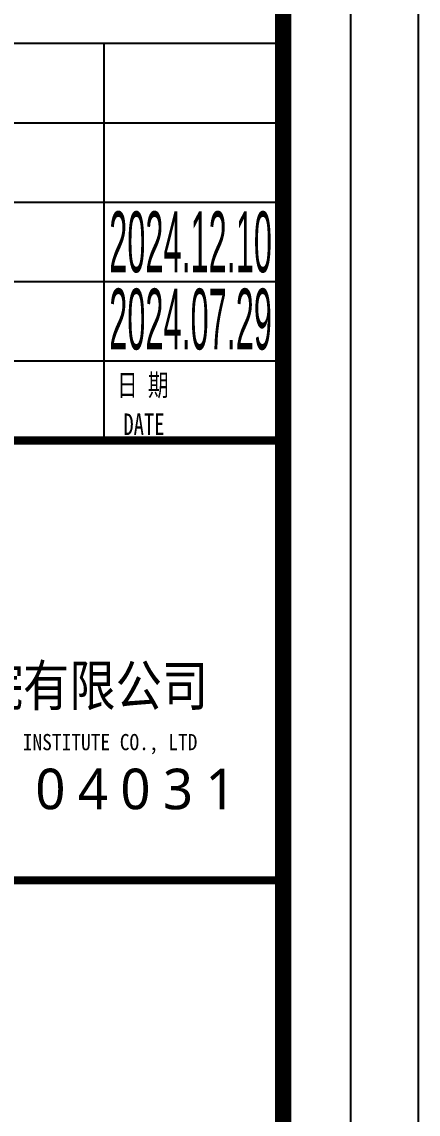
# Model space of a CAD drawing. Extents: x -8792 to 174344, y -43961 to 62816.
# Drawn here: x 168474 to 174344, y 31255 to 47411 of the extents above; entities that cross this region are included whole.
import ezdxf
from ezdxf.enums import TextEntityAlignment as Align

# ---------------------------------------------------------------- set-up
doc = ezdxf.new("R2010")
doc.units = 0
doc.header["$LTSCALE"] = 50
for name, color, linetype in [('2017_11-sheet-LOGO$0$C-SHET-TTLB', 11, 'Continuous'), ('2017_11-sheet-R$0$C-SHET-TTLB', 11, 'Continuous'), ('2017_11-sheet-R2$0$C-SHET-TTLB', 11, 'Continuous'), ('C-SHET-SHBD', 11, 'Continuous'), ('C-SHET-TTLB', 11, 'Continuous'), ('TK', 7, 'Continuous'), ('通-图框-文字', 4, 'Continuous')]:
    doc.layers.add(name, color=color, linetype=linetype)
doc.styles.add('2017_11-sheet-LOGO$0$微软雅黑L', font='')
doc.styles.add('2017_11-sheet-LOGO$0$黑体', font='')
doc.styles.add('2017_11-sheet-R2$0$SHEET-ECADI', font='', dxfattribs={"width": 0.7})
doc.styles.add('XD-2008', font='xd-hzs.shx', dxfattribs={"width": 0.7, "bigfont": 'xd-hztxt.shx'})
doc.styles.add('XD2008', font='@1romans.shx', dxfattribs={"width": 0.7, "bigfont": '!hztxt.shx'})
doc.styles.add('黑体', font='')
doc.styles.get('2017_11-sheet-LOGO$0$微软雅黑L').set_extended_font_data('Microsoft YaHei Light')
doc.styles.get('2017_11-sheet-LOGO$0$黑体').set_extended_font_data('SimHei')
doc.styles.get('2017_11-sheet-R2$0$SHEET-ECADI').set_extended_font_data('SimHei')
doc.styles.get('黑体').set_extended_font_data('SimHei')

# ---------------------------------------------------------------- blocks, each defined once
blk = doc.blocks.new('A3文本框')
at = {"layer": 'Defpoints', "ltscale": 500}
blk.add_lwpolyline([(10, -10), (-420, -10), (-420, 297), (10, 297)], close=True, dxfattribs=at)
at = {"layer": 'C-SHET-SHBD', "style": 'XD2008', "width": 0.7}
for tag, height, p in [('子项名称', 4.5, (-37.489, 35.412)), ('图名', 4.5, (-37.489, 24.269)), ('比例', 3, (-56.3, 8.255)), ('MQJD-01', 3, (-13.245, 2.272))]:
    blk.add_attdef(tag, text='', height=height, dxfattribs=at).set_placement(p, align=Align.CENTER)
blk = doc.blocks.new('华东院_土建2018EcadiA3_2022_02-sheet-LOGO', base_point=(415.294, 161.488))
at = {"layer": '2017_11-sheet-LOGO$0$C-SHET-TTLB'}
for points in [[(340.294, 194.014, 0.6, 0.6, 0), (415.262, 194.014, 0.9, 0.9, 0)], [(340.294, 161.488, 0.6, 0.6, 0), (415.294, 161.488, 0.9, 0.9, 0)]]:
    blk.add_lwpolyline(points, format="xyseb", dxfattribs=at)
at = {"layer": '2017_11-sheet-LOGO$0$C-SHET-TTLB', "style": '2017_11-sheet-LOGO$0$黑体', "width": 0.88}
blk.add_text('EAST CHINA ARCHITECTURAL DESIGN & RESEARCH INSTITUTE CO., LTD', height=1.2, dxfattribs=at).set_placement((364.831, 171.106))
at = {"layer": '2017_11-sheet-LOGO$0$C-SHET-TTLB', "style": '2017_11-sheet-LOGO$0$微软雅黑L'}
for s, p in [('0', (396.647, 166.741)), ('4', (399.797, 166.741)), ('0', (402.947, 166.741)), ('3', (406.097, 166.741)), ('1', (409.247, 166.741))]:
    blk.add_text(s, height=3, dxfattribs=at).set_placement(p)
at = {"layer": 'C-SHET-TTLB', "insert": (364.871, 177.388), "char_height": 3, "attachment_point": 1, "style": '黑体'}
blk.add_mtext_dynamic_manual_height_columns('{\\fSimHei|b1|i0|c134|p49;\\W0.838;华东建筑设计研究院有限公司}', width=61.40037, gutter_width=18.242, heights=[8.641], dxfattribs=at)
blk = doc.blocks.new('华东院_土建2018EcadiA3_2021_06-sheet-R', base_point=(415, 5))
at = {"layer": '2017_11-sheet-R$0$C-SHET-TTLB'}
blk.add_blockref('华东院_土建2018EcadiA3_2022_02-sheet-LOGO', (415.294, 161.488), dxfattribs=at)
blk = doc.blocks.new('华东院_土建2018EcadiA0_2021_06-sheet-R2', base_point=(415, 5))
at = {"layer": '2017_11-sheet-R2$0$C-SHET-TTLB'}
for p, q in [((340, 321.379), (414.499, 321.379)), ((347.914, 321.379), (347.914, 292)), ((401.422, 321.379), (401.422, 292)), ((340, 315.495), (414.499, 315.495)), ((340, 309.632), (414.499, 309.632)), ((340, 303.748), (414.499, 303.748)), ((340, 297.885), (414.499, 297.885)), ((340, 292), (414.499, 292))]:
    blk.add_line(p, q, dxfattribs=at)
at = {"layer": '2017_11-sheet-R2$0$C-SHET-TTLB', "style": '2017_11-sheet-R2$0$SHEET-ECADI', "width": 0.7}
for s, p in [('序 号', (341.271, 295.378)), ('修 改 内 容', (371.391, 295.378)), ('日 期', (402.403, 295.299)), ('NO.', (341.271, 292.474)), ('DESCRIPTION', (371.391, 292.474)), ('DATE', (402.874, 292.396))]:
    blk.add_text(s, height=1.6, dxfattribs=at).set_placement(p)
blk = doc.blocks.new('A$Ce60f285c')
at = {"layer": '2017_11-sheet-R$0$C-SHET-TTLB'}
blk.add_line((345.294, 199.014), (419.793, 199.014), dxfattribs=at)
at = {"layer": 'C-SHET-TTLB'}
for points in [[(430, 307), (430, 0), (0, 0), (0, 307)], [(425, 302), (425, 5), (5, 5), (5, 302)]]:
    blk.add_lwpolyline(points, close=True, dxfattribs=at)
at = {"layer": 'C-SHET-TTLB', "const_width": 1.2}
blk.add_lwpolyline([(18.4, 297), (420, 297), (420, 10), (18.4, 10)], close=True, dxfattribs=at)
at = {"layer": 'C-SHET-TTLB'}
for name, p in [('华东院_土建2018EcadiA3_2021_06-sheet-R', (420, 10)), ('华东院_土建2018EcadiA0_2021_06-sheet-R2', (420.294, -87.986))]:
    blk.add_blockref(name, p, dxfattribs=at)
at = {"layer": 'C-SHET-SHBD', "ltscale": 10, "style": 'XD2008', "width": 0.4}
for s, p in [('2024.12.10', (407.123, 211.45)), ('2024.07.29', (407.123, 205.741))]:
    blk.add_text(s, height=4.5, dxfattribs=at).set_placement(p)
at = {"layer": 'C-SHET-SHBD', "style": 'XD2008', "width": 0.7}
for tag, p in [('审定人', (345.736, 128.403)), ('设总', (345.736, 118.195)), ('审核人', (345.736, 107.963)), ('专业负责人', (345.736, 97.755)), ('校对人', (345.736, 87.546)), ('设计人', (345.736, 77.639))]:
    blk.add_attdef(tag, p, '', height=2.8, dxfattribs=at)
for tag, p in [('工程编号', (368.416, 27.046)), ('阶段', (404.414, 27.046)), ('专业', (404.414, 19.691))]:
    blk.add_attdef(tag, text='', height=3.5, dxfattribs=at).set_placement(p, align=Align.MIDDLE_CENTER)
at = {"layer": 'C-SHET-SHBD', "style": 'XD2008', "width": 0.7, "flags": 1}
blk.add_attdef('日期', text='', height=3.5, dxfattribs=at).set_placement((368.416, 13.426), align=Align.MIDDLE_CENTER)
at = {"layer": '通-图框-文字', "style": 'XD-2008', "width": 0.7}
for tag, p in [('建设单位', (383.408, 70.61)), ('项目名称', (383.282, 58.428))]:
    blk.add_attdef(tag, text='', height=5, dxfattribs=at).set_placement(p, align=Align.MIDDLE_CENTER)
blk = doc.blocks.new('A$C6049850a')
at = {"ltscale": 10}
blk.add_blockref('A$Ce60f285c', (0, 0), dxfattribs=at)

msp = doc.modelspace()

# ---------------------------------------------------------------- block references
at = {"ltscale": 10, "xscale": 200, "yscale": 200, "zscale": 200}
msp.add_blockref('A$C6049850a', (88344.035, 1416.464), dxfattribs=at)
at = {"layer": 'TK', "color": 0, "xscale": 200, "yscale": 200, "zscale": 200}
msp.add_blockref('A3文本框', (172344.035, 3416.464), dxfattribs=at)

doc.saveas('drawing.dxf')
